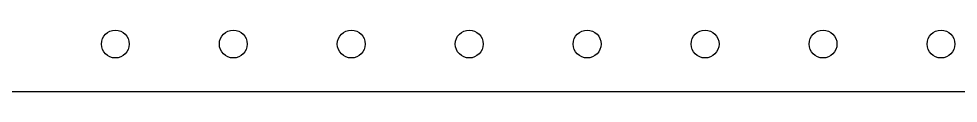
# Model space of a CAD drawing. Extents: x 5.33 to 7.27, y -5.07 to -3.93.
# Drawn here: x 6.4841 to 6.8823, y -5.0703 to -5.0441 of the extents above; entities that cross this region are included whole.
import ezdxf

# ---------------------------------------------------------------- set-up
doc = ezdxf.new("R2010")
doc.units = 0
doc.header["$MEASUREMENT"] = 0
doc.layers.add('BLACK', color=7, linetype='CONTINUOUS')

msp = doc.modelspace()

# ---------------------------------------------------------------- linework, layer by layer
at = {"layer": 'BLACK', "linetype": 'CONTINUOUS'}
msp.add_line((7.26535, -5.07031), (5.33465, -5.07031), dxfattribs=at)
at = {"layer": 'BLACK'}
for centre in [(6.525, -5.05), (6.575, -5.05), (6.625, -5.05), (6.675, -5.05), (6.725, -5.05), (6.775, -5.05), (6.825, -5.05), (6.875, -5.05)]:
    msp.add_circle(centre, 0.00591, dxfattribs=at)

doc.saveas('drawing.dxf')
